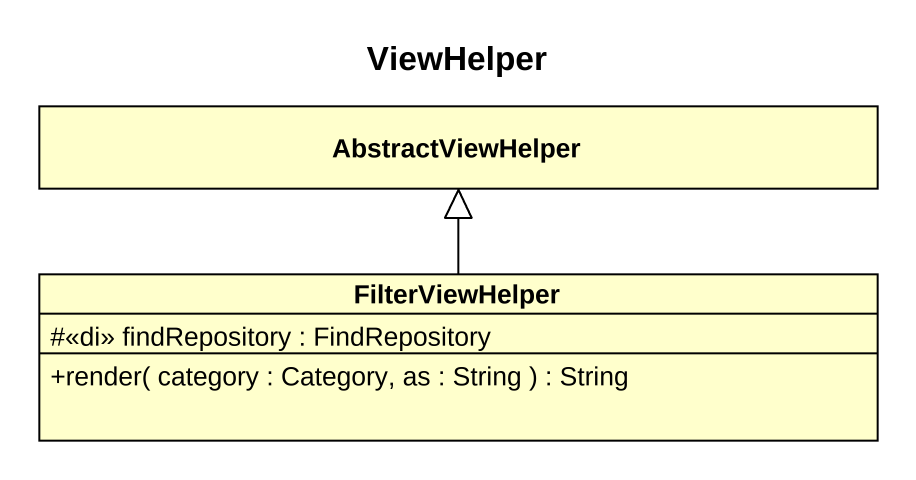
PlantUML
@startuml
title ViewHelper
hide circle
hide empty members
skinparam classAttributeIconSize 0
class AbstractViewHelper
class FilterViewHelper {
  #<<di>> findRepository : FindRepository
  +render( category : Category, as : String ) : String
}
FilterViewHelper -up-|> AbstractViewHelper
@enduml
